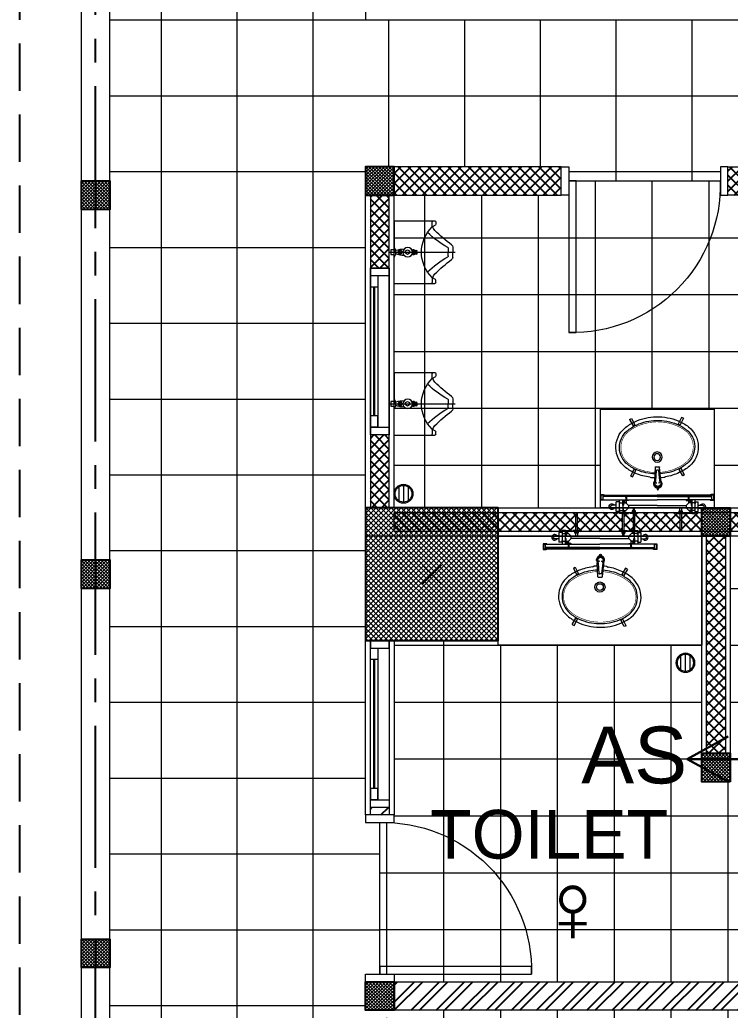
# Model space of a CAD drawing. Header units: inches. Extents: x 249 to 1192, y -18 to 440.
# Drawn here: x 428.19 to 431.94, y 207.49 to 212.72 of the extents above; entities that cross this region are included whole.
import ezdxf

# ---------------------------------------------------------------- set-up
doc = ezdxf.new("R2010")
doc.units = ezdxf.units.IN
doc.header["$MEASUREMENT"] = 0
doc.linetypes.add('CENTER2', pattern=[1.125, 0.75, -0.125, 0.125, -0.125])
doc.linetypes.add('DASHED2', pattern=[0.375, 0.25, -0.125])
for name, color, linetype, lineweight in [('ARSIR BETON', 8, 'Continuous', 0), ('DINDING', 6, 'Continuous', 0), ('DINDING2', 137, 'Continuous', 20), ('KACA', 141, 'Continuous', 30), ('keramik', 31, 'Continuous', 9), ('KERAMIKK', 142, 'Continuous', 5), ('kol', 1, 'Continuous', 30), ('KUSEN', 16, 'Continuous', 15), ('NOT', 7, 'Continuous', 9), ('SANITAIR', 6, 'Continuous', 9), ('TEXT (KET. RUANG)', 7, 'Continuous', 5)]:
    doc.layers.add(name, color=color, linetype=linetype, lineweight=lineweight)
for name, color, linetype in [('ARSIR DINDING', 64, 'Continuous'), ('AS', 15, 'CENTER2'), ('ATAP', 123, 'Continuous'), ('KOLOM', 5, 'Continuous')]:
    doc.layers.add(name, color=color, linetype=linetype)
doc.styles.get("Standard").update_dxf_attribs({"font": 'arial.ttf'})
pattern_1 = [(45, (-256.74379, 15.551844), (-0.0265165043, 0.0265165043), []), (135, (-256.74379, 15.551844), (-0.0265165043, -0.0265165043), [])]

# ---------------------------------------------------------------- blocks, each defined once
blk = doc.blocks.new('K2')
at = {"layer": 'ARSIR BETON'}
h = blk.add_hatch(dxfattribs=at)
h.set_pattern_fill('ANSI37', color=256, scale=0.1, style=0)
h.set_pattern_definition([(45, (-38.743626, 268.082874), (-0.0088388, 0.0088388), []), (135, (-38.743626, 268.082874), (-0.0088388, -0.0088388), [])])
h.paths.add_polyline_path([(-38.5936, 268.2329), (-38.7436, 268.2329), (-38.7436, 268.0829), (-38.5936, 268.0829)])
at = {"layer": 'KOLOM'}
blk.add_lwpolyline([(-38.7436, 268.0829), (-38.5936, 268.0829), (-38.5936, 268.2329), (-38.7436, 268.2329)], close=True, dxfattribs=at)
blk = doc.blocks.new('P2')
for points in [[(278.9434, 273.0586), (278.9434, 273.0186), (279.0934, 273.0186), (279.0934, 273.0586)], [(278.9434, 272.1784), (278.9434, 272.2184), (279.0934, 272.2184), (279.0934, 272.1784)]]:
    blk.add_lwpolyline(points, close=True)
for points in [[(279.0184, 273.0186), (279.0184, 272.2186)], [(279.0184, 273.0186), (279.8184, 273.0186), (279.8184, 272.9786), (279.0184, 272.9786), (279.0184, 273.0186)]]:
    blk.add_lwpolyline(points)
blk.add_arc((279.0384, 272.9986), 0.7803, 268.5312, 1.4688)
blk = doc.blocks.new('toilet-dsr$0$PAKU')
for p in [(-1.6, 33.2), (1.6, 33.2)]:
    blk.add_line(p, (0, 0))
blk.add_lwpolyline([(-4.7, 33.2), (4.7, 33.2), (4.7, 35.5), (-4.7, 35.5)], close=True)
blk = doc.blocks.new('wastafel')
at = {"lineweight": 5, "ltscale": 0.5}
for p, q in [((4134.7724, 1540.4367), (4134.7611, 1540.4347)), ((4134.7611, 1540.4347), (4134.7672, 1540.3962)), ((4134.7724, 1540.4367), (4134.7785, 1540.3981)), ((4134.5438, 1540.2665), (4134.549, 1540.2767)), ((4134.5438, 1540.2665), (4134.579, 1540.2495)), ((4134.549, 1540.2767), (4134.584, 1540.2598)), ((4134.9455, 1540.187), (4134.9105, 1540.2039)), ((4134.9506, 1540.1972), (4134.9154, 1540.2142)), ((4134.9506, 1540.1972), (4134.9455, 1540.187)), ((4134.7221, 1540.0271), (4134.7159, 1540.0657)), ((4134.7334, 1540.029), (4134.7273, 1540.0675)), ((4134.7221, 1540.0271), (4134.7334, 1540.029))]:
    blk.add_line(p, q, dxfattribs=at)
for p, q in [((4135.1288, 1540.2069), (4134.9022, 1540.0308)), ((4135.1307, 1540.2045), (4134.9041, 1540.0284)), ((4135.1288, 1540.2069), (4135.1325, 1540.2022)), ((4135.0816, 1540.1259), (4135.0946, 1540.136)), ((4135.1253, 1540.0965), (4135.0946, 1540.136)), ((4135.1053, 1540.1222), (4135.1231, 1540.136)), ((4135.0554, 1540.0815), (4135.0595, 1540.1145)), ((4135.1123, 1540.0864), (4135.1253, 1540.0965)), ((4135.1145, 1540.1104), (4135.1323, 1540.1242)), ((4134.6756, 1539.8546), (4134.9022, 1540.0308)), ((4135.0466, 1540.0395), (4135.0505, 1540.042)), ((4135.0476, 1540.0397), (4135.0535, 1540.0321)), ((4135.0501, 1540.0295), (4135.0621, 1540.0388)), ((4135.0525, 1540.0435), (4135.0584, 1540.0359)), ((4135.0528, 1540.0316), (4135.1096, 1539.9585)), ((4135.0591, 1540.0365), (4135.1159, 1539.9635)), ((4135.0627, 1540.072), (4135.0994, 1540.0674)), ((4134.6775, 1539.8522), (4134.9041, 1540.0284)), ((4134.7658, 1539.8804), (4134.7528, 1539.8703)), ((4134.8154, 1539.8948), (4134.7823, 1539.899)), ((4134.8227, 1539.8854), (4134.8181, 1539.8487)), ((4134.8529, 1539.8883), (4134.8588, 1539.8807)), ((4134.8582, 1539.893), (4134.8548, 1539.8898)), ((4134.8671, 1539.8871), (4134.8551, 1539.8778)), ((4134.8577, 1539.8921), (4134.8637, 1539.8845)), ((4134.858, 1539.8801), (4134.9148, 1539.8071)), ((4134.8644, 1539.885), (4134.9211, 1539.812)), ((4134.6756, 1539.8546), (4134.6793, 1539.8499)), ((4134.7636, 1539.8565), (4134.7458, 1539.8427)), ((4134.7835, 1539.8308), (4134.7528, 1539.8703)), ((4134.7728, 1539.8446), (4134.755, 1539.8308)), ((4134.7965, 1539.8409), (4134.7835, 1539.8308))]:
    blk.add_line(p, q)
at = {"lineweight": 5}
for p, q in [((4134.8406, 1540.0788), (4134.8013, 1540.1406)), ((4134.8165, 1540.1547), (4134.8018, 1540.1437)), ((4134.8158, 1540.1323), (4134.8228, 1540.1375)), ((4134.8197, 1540.1543), (4134.8674, 1540.0984)), ((4134.8259, 1540.1372), (4134.8618, 1540.0968)), ((4134.8137, 1540.0823), (4134.8121, 1540.0822)), ((4134.8438, 1540.0826), (4134.8152, 1540.1293)), ((4134.8674, 1540.0984), (4134.8634, 1540.0954)), ((4134.8715, 1540.1254), (4134.872, 1540.1269)), ((4134.8778, 1540.091), (4134.8808, 1540.087)), ((4134.8406, 1540.0788), (4134.8444, 1540.0816)), ((4134.8447, 1540.0663), (4134.8477, 1540.0622))]:
    blk.add_line(p, q, dxfattribs=at)
at = {"const_width": 0.00306}
for points in [[(4134.6674, 1540.3391, -0.102908), (4134.7633, 1540.3837)], [(4134.7633, 1540.3837, -0.068407), (4134.8193, 1540.3889)], [(4134.8193, 1540.3889, -0.225565), (4134.9004, 1540.3459)], [(4134.9004, 1540.3459, -0.225565), (4134.9183, 1540.2559)], [(4134.5972, 1540.2599, -0.102908), (4134.6674, 1540.3391)], [(4134.5761, 1540.2079, -0.068407), (4134.5972, 1540.2599)], [(4134.9183, 1540.2559, -0.068407), (4134.8973, 1540.2038)], [(4134.5941, 1540.1178, -0.225565), (4134.5761, 1540.2079)], [(4134.8973, 1540.2038, -0.089645), (4134.8378, 1540.1331)], [(4134.6752, 1540.0748, -0.225565), (4134.5941, 1540.1178)], [(4134.8163, 1540.117, -0.090064), (4134.7311, 1540.0801)], [(4134.7311, 1540.0801, -0.068407), (4134.6752, 1540.0748)]]:
    blk.add_lwpolyline(points, format="xyb", dxfattribs=at)
for points in [[(4134.9059, 1540.026), (4135.1325, 1540.2022), (4135.1435, 1540.188), (4135.0748, 1540.1346)], [(4135.0606, 1540.1235), (4134.9169, 1540.0118)], [(4134.9354, 1539.9881), (4135.0554, 1540.0815), (4135.0627, 1540.072), (4134.9427, 1539.9787)], [(4134.9059, 1540.026), (4134.6793, 1539.8499), (4134.6904, 1539.8357), (4134.7591, 1539.8891)], [(4134.7733, 1539.9001), (4134.9169, 1540.0118)], [(4134.9354, 1539.9881), (4134.8154, 1539.8948), (4134.8227, 1539.8854), (4134.9427, 1539.9787)]]:
    blk.add_lwpolyline(points)
for points in [[(4135.155, 1540.1944), (4135.1366, 1540.2181), (4135.1245, 1540.2087), (4135.1221, 1540.2041), (4135.1239, 1540.2032), (4135.1261, 1540.2074), (4135.1362, 1540.2153), (4135.1522, 1540.1948), (4135.138, 1540.1837), (4135.1392, 1540.1821)], [(4135.1362, 1540.2153), (4135.1276, 1540.2085), (4135.1435, 1540.188), (4135.1522, 1540.1948)], [(4135.119, 1540.0778), (4135.0748, 1540.1346), (4135.0606, 1540.1235), (4135.1048, 1540.0667)], [(4135.0745, 1540.0432), (4135.072, 1540.0464), (4135.0405, 1540.022), (4135.043, 1540.0187)], [(4134.8033, 1539.8322), (4134.7591, 1539.8891), (4134.7733, 1539.9001), (4134.8175, 1539.8433)], [(4134.8478, 1539.8668), (4134.8452, 1539.8701), (4134.8767, 1539.8946), (4134.8792, 1539.8913)], [(4134.6813, 1539.8261), (4134.6629, 1539.8498), (4134.675, 1539.8592), (4134.6801, 1539.8603), (4134.6805, 1539.8584), (4134.6759, 1539.8573), (4134.6657, 1539.8494), (4134.6817, 1539.8289), (4134.6959, 1539.84), (4134.6971, 1539.8384)], [(4134.6657, 1539.8494), (4134.6744, 1539.8562), (4134.6904, 1539.8357), (4134.6817, 1539.8289)]]:
    blk.add_lwpolyline(points, close=True)
for points in [[(4135.0756, 1540.0994, 0.414214), (4135.0781, 1540.0991), (4135.079, 1540.0999), (4135.0606, 1540.1235), (4135.0369, 1540.1051), (4135.0377, 1540.1042, 0.414214), (4135.0402, 1540.1039), (4135.0577, 1540.1175, -0.414214), (4135.0619, 1540.117)], [(4135.0851, 1540.0871, -0.414214), (4135.0855, 1540.0897), (4135.0864, 1540.0904), (4135.1048, 1540.0667), (4135.0811, 1540.0483), (4135.0804, 1540.0492, -0.414214), (4135.0807, 1540.0518), (4135.0982, 1540.0654, 0.414214), (4135.0988, 1540.0696)], [(4134.7929, 1539.8797, -0.414214), (4134.7926, 1539.8772), (4134.7917, 1539.8764), (4134.7733, 1539.9001), (4134.797, 1539.9185), (4134.7977, 1539.9176, -0.414214), (4134.7974, 1539.9151), (4134.7798, 1539.9014, 0.414214), (4134.7793, 1539.8972)], [(4134.8025, 1539.8674, 0.414214), (4134.8, 1539.8677), (4134.7991, 1539.867), (4134.8175, 1539.8433), (4134.8411, 1539.8617), (4134.8404, 1539.8626, 0.414214), (4134.8379, 1539.863), (4134.8204, 1539.8493, -0.414214), (4134.8162, 1539.8499)]]:
    blk.add_lwpolyline(points, format="xyb", close=True)
for points in [[(4135.0469, 1540.0392), (4135.038, 1540.0506, -0.414214), (4135.0384, 1540.0534), (4135.0415, 1540.0558, -0.414214), (4135.0443, 1540.0555), (4135.0532, 1540.0441)], [(4135.0487, 1540.0296), (4135.044, 1540.0357, -0.414214), (4135.0442, 1540.0371), (4135.0562, 1540.0464, -0.414214), (4135.0576, 1540.0462), (4135.0623, 1540.0402)], [(4134.8584, 1539.8926), (4134.8496, 1539.904, 0.414214), (4134.8468, 1539.9044), (4134.8436, 1539.9019, 0.414214), (4134.8433, 1539.8991), (4134.8521, 1539.8877)], [(4134.8672, 1539.8885), (4134.8625, 1539.8946, 0.414214), (4134.8611, 1539.8947), (4134.8491, 1539.8854, 0.414214), (4134.849, 1539.884), (4134.8536, 1539.878)]]:
    blk.add_lwpolyline(points, format="xyb")
at = {"lineweight": 5}
for centre, radius in [((4134.7783, 1540.1902), 0.0267), ((4134.7783, 1540.1902), 0.0176), ((4134.8669, 1540.0863), 0.00161), ((4134.8535, 1540.0767), 0.00161), ((4134.8799, 1540.0547), 0.00401)]:
    blk.add_circle(centre, radius, dxfattribs=at)
for centre, radius, start, end in [((4134.8225, 1540.1308), 0.2865, 103.172, 126.6741), ((4134.8103, 1540.1828), 0.233, 87.5187, 103.172), ((4134.8067, 1540.1853), 0.2147, 97.5512, 100.61), ((4134.8146, 1540.282), 0.1337, 36.6741, 87.5187), ((4134.8225, 1540.1308), 0.2865, 126.6741, 150.1761), ((4134.8146, 1540.282), 0.1337, 345.8294, 36.6741), ((4134.7761, 1540.1574), 0.233, 150.1761, 165.8294), ((4134.7748, 1540.1615), 0.2147, 152.7381, 155.797), ((4134.7183, 1540.3064), 0.233, 330.1761, 345.8294), ((4134.6798, 1540.1817), 0.1337, 165.8294, 216.6741), ((4134.672, 1540.333), 0.2865, 314.8042, 330.1761), ((4134.7196, 1540.3022), 0.2147, 332.7381, 335.797), ((4134.8032, 1540.1419), 0.00229, 126.6741, 212.4322), ((4134.8179, 1540.1528), 0.00229, 40.515, 126.6741), ((4134.8242, 1540.1357), 0.00229, 41.6149, 126.6741), ((4134.6798, 1540.1817), 0.1337, 216.6741, 267.5187), ((4134.8125, 1540.0746), 0.00764, 93.1874, 118.5491), ((4134.8132, 1540.09), 0.00764, 273.5904, 299.2216), ((4134.8172, 1540.1305), 0.00229, 126.6741, 211.548), ((4134.6765, 1540.3268), 0.2811, 299.9638, 303.5415), ((4134.8613, 1540.0787), 0.0207, 179.7954, 72.5897), ((4134.836, 1540.0779), 0.00917, 1.8939, 31.548), ((4134.8613, 1540.0787), 0.0161, 181.8939, 72.9819), ((4134.8643, 1540.0746), 0.0207, 216.4643, 36.6436), ((4134.6765, 1540.3268), 0.2811, 309.8533, 313.3843), ((4134.8687, 1540.1029), 0.00917, 221.6149, 252.9819), ((4134.8643, 1540.128), 0.00764, 314.1265, 339.7577), ((4134.8792, 1540.1243), 0.00764, 134.8042, 159.7577), ((4134.6841, 1540.2809), 0.233, 267.5187, 283.172), ((4134.6877, 1540.2785), 0.2147, 277.5512, 280.61), ((4134.672, 1540.333), 0.2865, 283.172, 298.5491)]:
    blk.add_arc(centre, radius, start, end, dxfattribs=at)
at = {"lineweight": 5, "ltscale": 0.6}
for centre, radius, start, end in [((4134.8103, 1540.1828), 0.2139, 87.5187, 103.172), ((4134.8146, 1540.282), 0.1146, 36.6741, 87.5187), ((4134.8225, 1540.1308), 0.2674, 126.6741, 150.1761), ((4134.8225, 1540.1308), 0.2674, 103.172, 126.6741), ((4134.8146, 1540.282), 0.1146, 345.8294, 36.6741), ((4134.7761, 1540.1574), 0.2139, 150.1761, 165.8294), ((4134.7183, 1540.3064), 0.2139, 330.1761, 345.8294), ((4134.6798, 1540.1817), 0.1146, 165.8294, 216.6741), ((4134.672, 1540.333), 0.2674, 309.7096, 330.1761), ((4134.6798, 1540.1817), 0.1146, 216.6741, 267.5187), ((4134.672, 1540.333), 0.2674, 283.172, 303.7197), ((4134.6841, 1540.2809), 0.2139, 267.5187, 283.172)]:
    blk.add_arc(centre, radius, start, end, dxfattribs=at)
for centre, radius, start, end in [((4135.1277, 1540.1301), 0.015, 247.8672, 187.8672), ((4135.1277, 1540.1301), 0.0075, 307.8672, 127.8672), ((4135.0615, 1540.0396), 0.001, 307.8672, 37.8672), ((4135.0495, 1540.0302), 0.001, 217.8672, 307.8672), ((4134.8544, 1539.8786), 0.001, 217.8672, 307.8672), ((4134.8664, 1539.8879), 0.001, 307.8672, 37.8672), ((4134.7504, 1539.8367), 0.015, 67.8672, 7.8672), ((4134.7504, 1539.8367), 0.0075, 127.8672, 307.8672)]:
    blk.add_arc(centre, radius, start, end)
at = {"extrusion": (6.49561e-14, 5.05073e-14, -1), "zscale": -0.001}
for p, xscale, yscale, rotation in [((-4135.0577, 1540.0991), 0.001000000000340506, 0.001000000000340506, 322.1327731584879), ((-4135.0562, 1540.1008), 0.001000000000069823, 0.001000000000069823, 52.13277315848794)]:
    blk.add_blockref('toilet-dsr$0$PAKU', p, dxfattribs=dict(at, xscale=xscale, yscale=yscale, rotation=rotation))
for p, xscale, yscale, zscale, rotation in [((4135.0816, 1540.068), 0.001000000000069823, 0.001000000000069823, 0.001000000000069823, 307.8672268415121), ((4134.7977, 1539.8969), 0.001000000000340506, 0.001000000000340506, 0.001000000000340506, 37.86722684151209), ((4134.7964, 1539.8988), 0.001000000000069823, 0.001000000000069823, 0.001000000000069823, 127.8672268415121)]:
    blk.add_blockref('toilet-dsr$0$PAKU', p, dxfattribs=dict(xscale=xscale, yscale=yscale, zscale=zscale, rotation=rotation))
at = {"extrusion": (-6.49561e-14, -5.05073e-14, -1), "xscale": 0.001000000000069823, "yscale": 0.001000000000069823, "zscale": -0.001, "rotation": 232.1327731584879}
blk.add_blockref('toilet-dsr$0$PAKU', (-4134.8219, 1539.8661), dxfattribs=at)
blk = doc.blocks.new('*X38')
at = {"color": 0}
for p, q in [((18.491, 19.1926), (18.5795, 19.1926)), ((18.4987, 19.2176), (18.5717, 19.2176)), ((18.4987, 19.1676), (18.5717, 19.1676))]:
    blk.add_line(p, q, dxfattribs=at)
blk = doc.blocks.new('SFLOOR')
for radius in [0.05, 0.0442]:
    blk.add_circle((0, 0), radius)
blk.add_blockref('*X38', (-18.5352, -19.1926))
blk = doc.blocks.new('URINOIR')
for p, q in [((439.1, 160.56), (439.1, 162.23)), ((439.1, 162.23), (441.64, 162.23)), ((440.37, 163.17), (440.37, 128.38)), ((441.64, 162.23), (441.64, 160.56)), ((423.87, 160.56), (423.87, 139.05)), ((423.87, 160.56), (440.37, 160.56)), ((439.29, 159.53), (437.72, 160.56)), ((441.27, 159.53), (439.29, 159.53)), ((456.87, 160.56), (440.37, 160.56)), ((441.27, 159.53), (442.94, 160.56)), ((456.87, 160.56), (456.87, 139.05)), ((441.59, 148.88), (439.22, 148.88)), ((441.49, 150.82), (439.26, 150.82)), ((441.49, 149.84), (439.26, 149.84)), ((439.47, 149.36), (439.47, 149.84)), ((441.12, 149.24), (439.59, 149.24)), ((440.11, 148.88), (440.11, 149.24)), ((440.64, 148.88), (440.64, 149.24)), ((441.24, 149.36), (441.24, 149.84)), ((427.04, 140.45), (424.37, 140.45)), ((424.37, 138.55), (425.64, 138.55)), ((427.04, 140.45), (426.07, 138.8)), ((453.69, 140.45), (456.37, 140.45)), ((453.69, 140.45), (454.67, 138.8)), ((456.37, 138.55), (455.1, 138.55)), ((438.39, 131.92), (440.37, 131.92)), ((442.34, 131.92), (440.37, 131.92)), ((437.67, 129.56), (440.37, 129.56)), ((443.07, 129.56), (440.37, 129.56))]:
    blk.add_line(p, q)
blk.add_lwpolyline([(439.72, 154.43), (439.11, 153.37), (439.72, 152.32), (440.93, 152.32), (441.54, 153.37), (440.93, 154.43)], close=True)
for points in [[(439.26, 149.84, 0.164804), (439.35, 149.87, 0.105758), (439.45, 149.98, 0.068984), (439.5, 150.13, 0.055178), (439.53, 150.32, 0.055178), (439.51, 150.52, 0.068984), (439.45, 150.67, 0.105758), (439.36, 150.79, 0.164804), (439.27, 150.82, 0.164804), (439.18, 150.79, 0.105758), (439.08, 150.68, 0.068984), (439.02, 150.53, 0.055178), (439, 150.33, 0.055178), (439.02, 150.13, 0.068984), (439.07, 149.98, 0.105758), (439.16, 149.87, 0.164804)], [(440.37, 150.82, 0.070821), (440.09, 150.78, 0.082428), (439.87, 150.68, 0.106823), (439.72, 150.51, 0.13413), (439.67, 150.33, 0.13413), (439.72, 150.15, 0.106823), (439.87, 149.98, 0.082428), (440.09, 149.88, 0.070821), (440.37, 149.84, 0.070821), (440.65, 149.88, 0.082428), (440.87, 149.98, 0.106823), (441.02, 150.15, 0.13413), (441.07, 150.33, 0.13413), (441.02, 150.51, 0.106823), (440.87, 150.68, 0.082428), (440.65, 150.78, 0.070821)], [(441.48, 149.84, 0.164804), (441.57, 149.87, 0.105758), (441.67, 149.98, 0.068984), (441.73, 150.13, 0.055178), (441.75, 150.32, 0.055178), (441.73, 150.52, 0.068984), (441.68, 150.67, 0.105758), (441.59, 150.79, 0.164804), (441.49, 150.82, 0.164804), (441.4, 150.79, 0.105758), (441.3, 150.68, 0.068984), (441.25, 150.53, 0.055178), (441.22, 150.33, 0.055178), (441.24, 150.13, 0.068984), (441.3, 149.98, 0.105758), (441.39, 149.87, 0.164804)]]:
    blk.add_lwpolyline(points, format="xyb", close=True)
for centre, radius in [((440.35, 157.36), 1.06), ((440.37, 157.37), 0.723), ((440.37, 153.36), 2.5)]:
    blk.add_circle(centre, radius)
for centre, radius, start, end in [((459.39, 154.32), 20.77, 165.4703, 177.6692), ((428.35, 154.85), 13.75, 1.3482, 19.9236), ((440.41, 149.99), 1.62, 223.0169, 316.9831), ((439.59, 149.36), 0.119, 180, 270), ((441.12, 149.36), 0.119, 270, 0), ((440.49, 127.4), 18.73, 90.3578, 135.8523), ((392.72, 106.92), 51.77, 29.2664, 44.0164), ((440.25, 127.4), 18.73, 44.1477, 89.6422), ((488.02, 106.92), 51.77, 135.9836, 150.7336), ((424.37, 140.95), 0.5, 180, 270), ((424.37, 139.05), 0.5, 180, 270), ((425.64, 139.05), 0.5, 270, 329.4141), ((425.24, 134.93), 5.5, 48.5821, 72.6398), ((378.99, 88.75), 70.85, 35.7821, 45.2346), ((501.75, 88.75), 70.85, 134.7654, 144.2179), ((455.49, 134.93), 5.5, 107.3602, 131.4179), ((455.1, 139.05), 0.5, 210.5859, 270), ((456.37, 140.95), 0.5, 270, 0), ((456.37, 139.05), 0.5, 270, 0), ((438.39, 132.51), 0.593, 209.2664, 270), ((442.34, 132.51), 0.593, 270, 330.7336), ((437.67, 131.04), 1.48, 215.7821, 270), ((443.07, 131.04), 1.48, 270, 324.2179)]:
    blk.add_arc(centre, radius, start, end)
blk = doc.blocks.new('K1')
at = {"layer": 'ARSIR BETON'}
h = blk.add_hatch(dxfattribs=at)
h.set_pattern_fill('ANSI37', color=256, scale=0.15, style=0)
h.set_pattern_definition([(45, (258.37489, 277.120751), (-0.01325825, 0.01325825), []), (135, (258.37489, 277.120751), (-0.01325825, -0.01325825), [])])
h.paths.add_polyline_path([(259.1249, 277.1708), (259.1249, 277.8708), (258.4249, 277.8708), (258.4249, 277.1708)])
at = {"layer": 'KOLOM'}
blk.add_lwpolyline([(258.4249, 277.1708), (259.1249, 277.1708), (259.1249, 277.8708), (258.4249, 277.8708)], close=True, dxfattribs=at)
for points in [[(258.7249, 277.5708), (258.8249, 277.4708)], [(258.7249, 277.4708), (258.8249, 277.5708)]]:
    blk.add_lwpolyline(points, dxfattribs=at)

msp = doc.modelspace()

# ---------------------------------------------------------------- hatches: boundary and pattern name
at = {"layer": 'ARSIR DINDING'}
h = msp.add_hatch(dxfattribs=at)
h.set_pattern_fill('ANSI37', color=256, scale=0.3, style=0)
h.set_pattern_definition(pattern_1)
h.paths.add_polyline_path([(433.5396, 211.4408), (433.5396, 211.4908), (432.4391, 211.4908), (432.4391, 211.3408), (433.5396, 211.3408)])
h.paths.add_polyline_path([(432.4391, 211.7905), (432.2891, 211.7905), (432.2891, 211.4908), (432.4391, 211.4908)])
h.paths.add_polyline_path([(432.2891, 211.9405), (431.9264, 211.9405), (431.9264, 211.7905), (432.2891, 211.7905)])
h.paths.add_polyline_path([(432.4391, 212.0355), (432.4141, 212.0355), (432.4141, 212.0355), (432.3141, 212.0355), (432.2891, 212.0355), (432.2891, 211.9405), (432.4391, 211.9405)])
h.paths.add_polyline_path([(431.0462, 211.9405), (430.1643, 211.9405), (430.1643, 211.7905), (431.0462, 211.7905)])
h.paths.add_polyline_path([(430.0393, 211.4058), (430.1393, 211.4058), (430.1393, 211.7905), (430.0393, 211.7905)])
h.paths.add_polyline_path([(430.1393, 210.5256), (430.0393, 210.5256), (430.0393, 210.1408), (430.1393, 210.1408)])
h = msp.add_hatch(dxfattribs=at)
h.set_pattern_fill('ANSI37', color=256, scale=0.3, style=0)
h.set_pattern_definition(pattern_1)
h.paths.add_polyline_path([(432.2891, 210.116), (431.9383, 210.116), (431.9383, 210.0161), (432.2891, 210.0161)])
h.paths.add_polyline_path([(433.0389, 210.116), (432.4391, 210.116), (432.4391, 210.0161), (433.0389, 210.0161)])
h.paths.add_polyline_path([(433.5396, 210.116), (433.1889, 210.116), (433.1889, 210.0161), (433.5396, 210.0161)])
h.paths.add_polyline_path([(434.2891, 210.116), (433.6896, 210.116), (433.6896, 210.0161), (434.2891, 210.0161)])
h.paths.add_polyline_path([(431.6572, 210.1108), (431.6572, 210.116), (431.4497, 210.116), (431.4497, 210.1108), (431.4341, 210.1108), (431.4341, 210.0208), (431.4511, 210.0208), (431.4511, 210.0161), (431.7883, 210.0161), (431.7883, 210.116), (431.7534, 210.116), (431.7534, 210.1108), (431.7354, 210.1108), (431.7054, 210.1108), (431.7054, 210.116), (431.6971, 210.116), (431.6971, 210.1108)])
h.paths.add_polyline_path([(431.3704, 210.1108), (431.3534, 210.1108), (431.3534, 210.116), (430.1643, 210.116), (430.1643, 210.0161), (431.0511, 210.0161), (431.0511, 210.0208), (431.0691, 210.0208), (431.0991, 210.0208), (431.0991, 210.0161), (431.1075, 210.0161), (431.1075, 210.0208), (431.1473, 210.0208), (431.1473, 210.0161), (431.3548, 210.0161), (431.3548, 210.0208), (431.3704, 210.0208)])
h.paths.add_polyline_path([(431.4261, 210.1108), (431.4098, 210.1108), (431.4098, 210.116), (431.3996, 210.1138, -0.414184), (431.4014, 210.112), (431.4014, 210.1108), (431.3784, 210.1108), (431.3784, 210.0208), (431.3947, 210.0208), (431.3947, 210.0161), (431.4049, 210.0178, -0.414243), (431.4031, 210.0196), (431.4031, 210.0208), (431.4261, 210.0208)])
h = msp.add_hatch(dxfattribs=at)
h.set_pattern_fill('ANSI37', color=256, scale=0.3, style=0)
h.set_pattern_definition([(45, (437.738967, 198.79548), (-0.0265165, 0.0265165), []), (135, (437.738967, 198.79548), (-0.0265165, -0.0265165), [])])
h.paths.add_polyline_path([(431.9133, 209.9956), (431.8131, 209.9956), (431.8131, 208.8456), (431.9133, 208.8456)])
h = msp.add_hatch(dxfattribs=at)
h.set_pattern_fill('ANSI32', color=256, scale=0.25, style=0)
h.set_pattern_definition([(45, (-256.74379, 15.55184), (-0.066291261, 0.066291261), []), (45, (-256.6996, 15.55184), (-0.066291261, 0.066291261), [])])
h.paths.add_polyline_path([(430.1393, 209.4405), (430.1393, 208.5603), (430.0393, 208.5603), (430.0393, 208.5205), (430.1393, 208.5205), (430.1393, 209.4405)])
h.paths.add_polyline_path([(430.0393, 208.9805), (430.0393, 209.4405), (430.0393, 209.4405)])
h = msp.add_hatch(dxfattribs=at)
h.set_pattern_fill('ANSI32', color=256, scale=0.25, style=0)
h.set_pattern_definition([(45, (430.01431, 198.76529), (-0.0662913, 0.0662913), []), (45, (430.05851, 198.76529), (-0.0662913, 0.0662913), [])])
h.paths.add_polyline_path([(434.2895, 207.4903), (434.2895, 207.6403), (430.1643, 207.6403), (430.1643, 207.4903)])
at = {"layer": 'keramik', "ltscale": 0.1}
h = msp.add_hatch(dxfattribs=at)
h.set_pattern_fill('_USER', color=256, scale=0.4, style=0, double=1, pattern_type=0)
h.set_pattern_definition([(0, (-337.46316, -157.2854), (0, 0.4), []), (90, (-337.46316, -157.2854), (-0.4, 2e-17), [])])
h.paths.add_polyline_path([(438.2145, 220.7155), (428.6643, 220.7155), (428.6643, 191.441), (446.4401, 191.441), (446.4401, 191.291), (446.3651, 191.291), (446.3651, 189.841), (454.2895, 189.841), (454.2895, 191.441), (468.2566, 191.441), (468.2566, 191.5155), (468.8912, 191.5155), (468.8912, 191.441), (472.0638, 191.441), (472.0638, 201.866), (473.0148, 201.866), (473.0148, 202.141), (473.7148, 202.141), (473.7148, 209.441), (473.0148, 209.441), (473.0148, 209.716), (472.9748, 209.716), (472.9748, 209.791), (472.1748, 209.791), (472.1748, 209.716), (470.7143, 209.716), (470.7143, 207.2308), (471.0143, 207.2308), (471.0143, 206.6308), (470.7143, 206.6308), (470.7143, 206.5908), (470.6393, 206.5908), (470.6393, 204.9908), (470.7143, 204.9908), (470.7143, 204.9508), (471.0143, 204.9508), (471.0143, 204.3508), (470.7143, 204.3508), (470.7143, 192.716), (451.8048, 192.716), (451.8048, 192.416), (451.2048, 192.416), (451.2048, 192.716), (451.1648, 192.716), (451.1648, 192.791), (449.5648, 192.791), (449.5648, 192.716), (449.5248, 192.716), (449.5248, 192.416), (448.9248, 192.416), (448.9248, 192.716), (437.9745, 192.716), (437.9745, 192.791), (436.4145, 192.791), (436.4145, 192.716), (432.1891, 192.716), (432.1891, 196.1155), (430.0143, 196.1155), (430.0143, 205.8503), (430.0893, 205.8503), (430.0893, 207.4503), (430.0143, 207.4503), (430.0143, 207.6803), (430.0893, 207.6803), (430.0893, 208.4803), (430.0143, 208.4805), (430.0143, 211.9405), (431.0862, 211.9405), (431.0862, 211.8655), (431.8864, 211.8655), (431.8864, 211.9405), (432.2891, 211.9405), (432.2891, 212.0355), (432.3141, 212.0355), (432.3141, 212.0755), (432.3641, 212.0755), (432.3641, 212.6755), (432.3141, 212.6755), (432.3141, 212.7155), (430.0143, 212.7155), (430.0143, 216.6005), (430.0893, 216.6005), (430.0893, 217.4005), (430.0143, 217.4005), (430.0143, 219.3655), (436.6495, 219.3655), (436.6495, 219.2905), (438.2495, 219.2905), (438.2495, 219.3655), (438.2895, 219.3655), (438.2895, 220.6405), (438.2145, 220.6405)])
at = {"layer": 'KERAMIKK'}
h = msp.add_hatch(dxfattribs=at)
h.set_pattern_fill('_USER', color=256, scale=0.3, style=0, double=1, pattern_type=0)
h.set_pattern_definition([(0, (431.2267, 210.96565), (0, 0.3), []), (90, (431.2267, 210.96565), (-0.3, 2e-17), [])])
h.paths.add_polyline_path([(430.1643, 211.7905), (431.0862, 211.7905), (431.0862, 211.8655), (431.8864, 211.8655), (431.8864, 211.7905), (432.2891, 211.7905), (432.2891, 211.3408), (432.3141, 211.3408), (432.3141, 211.3008), (432.3641, 211.3008), (432.3641, 210.7008), (432.3141, 210.7008), (432.3141, 210.6608), (432.2891, 210.6608), (432.2891, 210.1408), (431.8534, 210.1408), (431.8534, 210.6608), (431.2534, 210.6608), (431.2534, 210.1408), (430.1643, 210.1405)])
h = msp.add_hatch(dxfattribs=at)
h.set_pattern_fill('_USER', color=256, scale=0.3, style=0, double=1, pattern_type=0)
h.set_pattern_definition([(0, (432.22693, 208.81555), (0, 0.3), []), (90, (432.22693, 208.81555), (-0.3, 2e-17), [])])
h.paths.add_polyline_path([(430.0893, 207.6803), (430.0893, 208.4805), (430.1643, 208.4805), (430.1643, 209.4405), (430.7138, 209.4405), (430.7138, 209.4158), (431.7883, 209.4158), (431.7883, 208.6955), (431.9383, 208.6955), (431.9383, 208.7205), (431.9784, 208.7205), (431.9784, 208.8205), (431.9384, 208.8205), (431.9384, 209.9908), (433.0389, 209.9908), (433.0389, 208.8455), (432.6184, 208.8455), (432.6184, 208.8205), (432.5784, 208.8205), (432.5784, 208.7205), (432.6184, 208.7205), (432.6184, 208.6955), (433.6095, 208.6955), (433.6095, 208.7205), (433.6495, 208.7205), (433.6495, 208.8205), (433.6095, 208.8205), (433.6095, 208.8455), (433.1889, 208.8455), (433.1889, 209.9908), (434.2895, 209.9908), (434.2895, 208.8205), (434.2495, 208.8205), (434.2495, 208.7205), (434.2891, 208.7205), (434.2895, 207.6403), (430.1643, 207.6403), (430.1643, 207.6803)])
h = msp.add_hatch(dxfattribs=at)
h.set_pattern_fill('_USER', color=256, scale=0.3, style=0, double=1, pattern_type=0)
h.set_pattern_definition([(0, (432.22694, 204.67795), (0, 0.3), []), (90, (432.22694, 204.67795), (-0.3, 2e-17), [])])
h.paths.add_polyline_path([(434.2896, 201.8655), (430.7143, 201.8655), (430.7143, 202.1405), (430.1643, 202.1405), (430.1643, 205.8503), (430.0893, 205.8503), (430.0893, 207.4503), (430.1643, 207.4503), (430.1643, 207.4903), (434.2895, 207.4903)])

# ---------------------------------------------------------------- linework, layer by layer
at = {"layer": 'AS'}
msp.add_lwpolyline([(446.3651, 191.366), (428.5893, 191.366), (428.5893, 220.8655)], dxfattribs=at)
at = {"layer": 'ATAP', "linetype": 'DASHED2'}
msp.add_lwpolyline([(428.5143, 194.341), (428.1893, 194.341), (428.1893, 221.1895), (438.7645, 221.1895), (438.7645, 219.6905), (471.0643, 219.6905), (471.0643, 218.216), (473.0143, 218.216), (473.0143, 217.866)], dxfattribs=at)
at = {"layer": 'DINDING'}
for points in [[(428.5143, 194.341), (428.5143, 220.8655)], [(446.3651, 191.441), (428.6643, 191.441), (428.6643, 220.8655)], [(430.0143, 216.6005), (430.0143, 212.7155), (434.4395, 212.7155)], [(430.0143, 210.1408), (430.0143, 211.9405)], [(430.1643, 210.1405), (430.1643, 211.9405)], [(434.2895, 207.4903), (430.1643, 207.4903), (430.1643, 207.6403), (434.2895, 207.6403)]]:
    msp.add_lwpolyline(points, dxfattribs=at)
for points in [[(431.0462, 211.9405), (430.0143, 211.9405), (430.0143, 211.7905), (431.0462, 211.7905)], [(431.9264, 211.9405), (432.2891, 211.9405), (432.2891, 211.7905), (431.9264, 211.7905)], [(430.0143, 210.1408), (434.4391, 210.1408), (434.4391, 209.9908), (430.0143, 209.9908)], [(431.9383, 208.8456), (431.7883, 208.8456), (431.7883, 209.9956), (431.9383, 209.9956)], [(430.0143, 209.4405), (430.1643, 209.4405), (430.1643, 208.5205), (430.0143, 208.5205)]]:
    msp.add_lwpolyline(points, close=True, dxfattribs=at)
at = {"layer": 'DINDING2'}
for points in [[(430.0393, 210.1408), (430.1393, 210.1408), (430.1393, 211.7905), (430.0393, 211.7905)], [(430.1643, 210.116), (434.2891, 210.116), (434.2891, 210.0161), (430.1643, 210.0161)], [(431.8131, 209.9956), (431.9133, 209.9956), (431.9133, 208.8455), (431.8131, 208.8455)], [(430.0393, 209.4405), (430.1393, 209.4405), (430.1393, 208.5205), (430.0393, 208.5205)]]:
    msp.add_lwpolyline(points, close=True, dxfattribs=at)
at = {"layer": 'KACA'}
for points in [[(430.0593, 211.3058), (430.0593, 210.6256)], [(430.0593, 209.3405), (430.0593, 208.6603)]]:
    msp.add_lwpolyline(points, dxfattribs=at)
at = {"layer": 'kol'}
msp.add_line((432.2269, 208.8155), (431.7118, 208.8155), dxfattribs=at)
msp.add_lwpolyline([(431.9278, 208.9346), (431.7118, 208.8155), (431.9278, 208.6965)], dxfattribs=at)
at = {"layer": 'KUSEN'}
for points in [[(430.0393, 211.3658), (430.1393, 211.3658), (430.1393, 211.4058), (430.0393, 211.4058)], [(430.1393, 210.5256), (430.0393, 210.5256), (430.0393, 211.4058), (430.1393, 211.4058)], [(430.0793, 210.5656), (430.0393, 210.5656), (430.0393, 211.3658), (430.0793, 211.3658)], [(430.0393, 210.5656), (430.1393, 210.5656), (430.1393, 210.5256), (430.0393, 210.5256)], [(430.0393, 209.4005), (430.1393, 209.4005), (430.1393, 209.4405), (430.0393, 209.4405)], [(430.1393, 208.5603), (430.0393, 208.5603), (430.0393, 209.4405), (430.1393, 209.4405)], [(430.0793, 208.6003), (430.0393, 208.6003), (430.0393, 209.4005), (430.0793, 209.4005)], [(430.0393, 208.6003), (430.1393, 208.6003), (430.1393, 208.5603), (430.0393, 208.5603)]]:
    msp.add_lwpolyline(points, close=True, dxfattribs=at)
for points in [[(430.0793, 211.3658), (430.0793, 211.3058), (430.0393, 211.3058), (430.0393, 211.3658), (430.0793, 211.3658)], [(430.0793, 210.5656), (430.0793, 210.6256), (430.0393, 210.6256), (430.0393, 210.5656), (430.0793, 210.5656)], [(430.0793, 209.4005), (430.0793, 209.3405), (430.0393, 209.3405), (430.0393, 209.4005), (430.0793, 209.4005)], [(430.0793, 208.6003), (430.0793, 208.6603), (430.0393, 208.6603), (430.0393, 208.6003), (430.0793, 208.6003)]]:
    msp.add_lwpolyline(points, dxfattribs=at)
at = {"layer": 'SANITAIR', "lineweight": 5}
for points in [[(431.8534, 210.1408), (431.2534, 210.1408), (431.2534, 210.6608), (431.8534, 210.6608)], [(430.7138, 209.9908), (431.7883, 209.9908), (431.7883, 209.4158), (430.7138, 209.4158)]]:
    msp.add_lwpolyline(points, close=True, dxfattribs=at)

# ---------------------------------------------------------------- block references
at = {"rotation": 179.9999724896534}
msp.add_blockref('K2', (391.4208, 480.0234), dxfattribs=at)
at = {"xscale": -1, "rotation": 180}
for p in [(467.2579, 479.9484), (467.2579, 477.9484), (467.2579, 475.9484), (468.758, 475.7232)]:
    msp.add_blockref('K2', p, dxfattribs=at)
at = {"xscale": -1}
for p in [(393.1947, -58.0921), (393.1947, -59.3873)]:
    msp.add_blockref('K2', p, dxfattribs=at)
at = {"layer": 'KOLOM'}
msp.add_blockref('K1', (171.5894, -67.7302), dxfattribs=at)
at = {"layer": 'KUSEN', "xscale": -1}
for p, rotation in [((704.1048, 490.8839), 90), ((151.0709, 480.6989), 180)]:
    msp.add_blockref('P2', p, dxfattribs=dict(at, rotation=rotation))
at = {"layer": 'SANITAIR', "xscale": -0.01, "yscale": 0.01, "zscale": 0.01, "rotation": 90}
for p in [(431.7699, 215.893), (431.7699, 215.093)]:
    msp.add_blockref('URINOIR', p, dxfattribs=at)
at = {"layer": 'SANITAIR', "lineweight": 5, "xscale": -1, "rotation": 37.87294131040704}
msp.add_blockref('wastafel', (4640.9823, 1533.0145), dxfattribs=at)
at = {"layer": 'SANITAIR', "rotation": 270.0000275103466}
msp.add_blockref('SFLOOR', (430.2143, 210.2151), dxfattribs=at)
at = {"layer": 'SANITAIR', "lineweight": 5, "rotation": 142.1270586895929}
msp.add_blockref('wastafel', (4640.6799, -1112.8828), dxfattribs=at)
at = {"layer": 'SANITAIR', "xscale": -1, "rotation": 270}
msp.add_blockref('SFLOOR', (431.7022, 209.3233), dxfattribs=at)

# ---------------------------------------------------------------- texts
at = {"insert": (430.914, 208.2172), "char_height": 0.340672, "attachment_point": 1}
msp.add_mtext_dynamic_manual_height_columns('{\\H1.0833x;♀}', width=0.019353, gutter_width=2, heights=[0], dxfattribs=at)
at = {"layer": 'NOT', "insert": (431.7111, 208.9867), "char_height": 0.3, "attachment_point": 3}
msp.add_mtext_dynamic_manual_height_columns('AS', width=0.618755, gutter_width=12.5, heights=[0], dxfattribs=at)
at = {"layer": 'TEXT (KET. RUANG)'}
msp.add_text('TOILET ', height=0.25678, dxfattribs=at).set_placement((430.3551, 208.2904))

doc.saveas('drawing.dxf')
